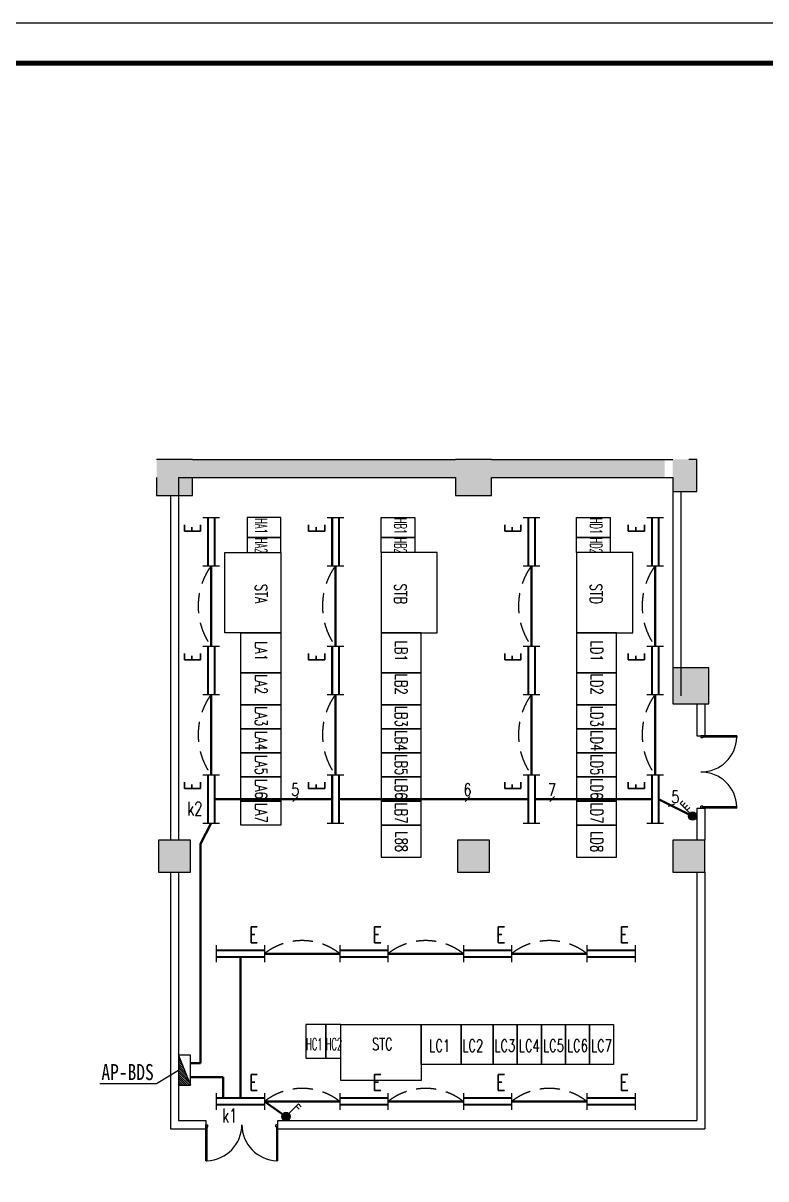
# Model space of a CAD drawing. Extents: x -336391 to 664021, y -458009 to -178412.
# Drawn here: x 610255 to 628785, y -402746 to -373909 of the extents above; entities that cross this region are included whole.
import ezdxf
from ezdxf.enums import TextEntityAlignment as Align

# ---------------------------------------------------------------- set-up
doc = ezdxf.new("R2010")
doc.units = 0
doc.header["$LTSCALE"] = 1000
doc.header["$MEASUREMENT"] = 0
doc.linetypes.add('DASHED', pattern=[0.75, 0.5, -0.25])
doc.layers.get('0').update_dxf_attribs({"linetype": 'CONTINUOUS'})
for name, color, linetype in [('A-墙线', 7, 'CONTINUOUS'), ('A-门', 8, 'CONTINUOUS'), ('COLUMN', 9, 'CONTINUOUS'), ('DOTLN', 8, 'DASHED'), ('ELE_DIM', 3, 'CONTINUOUS'), ('EQUIP', 3, 'CONTINUOUS'), ('EQUIP-箱柜', 3, 'CONTINUOUS'), ('PUB_HATCH', 250, 'CONTINUOUS'), ('SIG_TEXT', 7, 'CONTINUOUS'), ('WALL', 7, 'CONTINUOUS'), ('图框', 7, 'CONTINUOUS'), ('电气-文字', 4, 'CONTINUOUS')]:
    doc.layers.add(name, color=color, linetype=linetype)
doc.layers.add('WIRE', color=6, linetype='CONTINUOUS', lineweight=50)
doc.styles.add('-TJHZTXTTJROMANS', font='TJROMANS.shx', dxfattribs={"bigfont": 'TJHZTXT.shx'})
doc.styles.add('_SIMPLEX', font='SIMPLEX.shx')
doc.styles.add('HZ', font='tjromans.shx', dxfattribs={"width": 0.75, "bigfont": 'tjhztxt.shx'})
doc.styles.get("Standard").update_dxf_attribs({"font": 'simplex.shx', "bigfont": 'hztxt.shx'})
doc.styles.add('STYLE2', font='')
doc.styles.add('TKZ1', font='tjromant.shx', dxfattribs={"bigfont": 'tjhts.shx'})
doc.styles.get('STYLE2').set_extended_font_data('SimSun')

# ---------------------------------------------------------------- blocks, each defined once
blk = doc.blocks.new('tk2')
at = {"layer": '图框'}
blk.add_line((118900, 84100), (0, 84100), dxfattribs=at)
at = {"layer": '图框', "const_width": 120}
blk.add_lwpolyline([(117900, 1000), (117900, 83100), (2500, 83100), (2500, 1000)], close=True, dxfattribs=at)
blk = doc.blocks.new('m1800')
at = {"layer": 'A-门'}
for p, q in [((-900, 900), (-900, 0)), ((-900, 900), (-870, 900)), ((-870, 900), (-870, 50)), ((870, 900), (870, 50)), ((900, 900), (870, 900)), ((900, 900), (900, 0)), ((-900, 50), (-850, 50)), ((-900, 0), (-850, 0)), ((-850, 50), (-850, 0)), ((850, 50), (850, 0)), ((900, 50), (850, 50)), ((900, 0), (850, 0))]:
    blk.add_line(p, q, dxfattribs=at)
for centre, start, end in [((-900, 0), 0, 88.0898), ((900, 0), 91.9102, 180)]:
    blk.add_arc(centre, 900, start, end, dxfattribs=at)
blk = doc.blocks.new('_LINKPT1')
at = {"color": 0}
blk.add_line((0, 0), (0, 0), dxfattribs=at)
blk = doc.blocks.new('VW1HUPNL')
for p, q in [((-1.2, 0.417), (-1.2, -0.417)), ((-1.2, 0.167), (1.2, 0.167)), ((1.2, 0.417), (1.2, -0.417)), ((-1.2, -0.167), (1.2, -0.167))]:
    blk.add_line(p, q)
at = {"const_width": 0.1}
for points in [[(-1.2, 0.167), (1.2, 0.167)], [(-1.2, -0.167), (1.2, -0.167)]]:
    blk.add_lwpolyline(points, dxfattribs=at)
at = {"xscale": 0.002, "yscale": 0.002, "zscale": 0.002}
for p in [(-1.2, 0), (0, 0.167), (1.2, 0), (0, -0.167)]:
    blk.add_blockref('_LINKPT1', p, dxfattribs=at)
at = {"style": 'TKZ1', "width": 0.7}
blk.add_text('E', height=0.8, dxfattribs=at).set_placement((0.435, 0.541))
at = {"flags": 9}
blk.add_attdef('A', (0, 0), '', height=0.00002, dxfattribs=at)
blk = doc.blocks.new('*X47')
at = {"color": 0}
for p, q in [((-247, 0), (-246, 2)), ((-212, 0), (-187, 25)), ((-177, 0), (-128, 49)), ((-141, 0), (-69, 72)), ((-106, 0), (-10, 96)), ((-71, 0), (49, 120)), ((-35, 0), (108, 143)), ((0, 0), (167, 167)), ((35, 0), (226, 190)), ((71, 0), (250, 179)), ((106, 0), (250, 144)), ((141, 0), (250, 109)), ((177, 0), (250, 73)), ((212, 0), (250, 38)), ((247, 0), (250, 3))]:
    blk.add_line(p, q, dxfattribs=at)
blk = doc.blocks.new('_Z5')
at = {"color": 0}
for p, q in [((-0.75, 0.6), (-0.75, 0)), ((0.75, 0.6), (-0.75, 0.6)), ((-0.75, 0), (0.75, 0.6)), ((0.75, 0), (0.75, 0.6)), ((-0.75, 0), (0.75, 0))]:
    blk.add_line(p, q, dxfattribs=at)
blk.add_solid([(-0.75, 0), (0.75, 0), (0.75, 0.6)], dxfattribs=at)
for p in [(0, 0.6), (-0.75, 0.3), (0, 0), (0.75, 0.3)]:
    blk.add_blockref('_LINKPT1', p, dxfattribs=at)
at = {"color": 0, "xscale": 0.003, "yscale": 0.003, "zscale": 0.003}
blk.add_blockref('*X47', (0, 0), dxfattribs=at)
at = {"color": 0, "width": 0.8, "flags": 9}
blk.add_attdef('A', (0, 0), '', height=0.00003, dxfattribs=at)
blk = doc.blocks.new('_X6')
at = {"color": 0}
for p, q in [((0.147, 0.356), (0.625, 0.833)), ((0.512, 0.72), (0.653, 0.579)), ((0.625, 0.833), (0.766, 0.692))]:
    blk.add_line(p, q, dxfattribs=at)
blk.add_circle((0, 0.208), 0.208, dxfattribs=at)
for points in [[(-0.18, 0.313), (0.18, 0.313), (-0.208, 0.208), (0.208, 0.208)], [(-0.18, 0.104), (0.18, 0.104), (-0.208, 0.208), (0.208, 0.208)], [(-0.104, 0.389), (0.104, 0.389), (-0.18, 0.313), (0.18, 0.313)], [(-0.104, 0.028), (0.104, 0.028), (-0.18, 0.104), (0.18, 0.104)], [(0, 0.417), (0, 0.417), (-0.104, 0.389), (0.104, 0.389)], [(0, 0), (0, 0), (-0.104, 0.028), (0.104, 0.028)]]:
    blk.add_solid(points, dxfattribs=at)
for p in [(-0.208, 0.208), (0, 0.417), (0.208, 0.208), (0, 0)]:
    blk.add_blockref('_LINKPT1', p, dxfattribs=at)
at = {"color": 0, "width": 0.8, "flags": 9}
blk.add_attdef('A', (0, 0), '', height=0.00002, dxfattribs=at)
blk = doc.blocks.new('_wie1')
at = {"color": 0}
blk.add_line((0.4, 0.4), (-0.4, -0.4), dxfattribs=at)
at = {"layer": 'SIG_TEXT', "width": 0.8}
blk.add_attdef('N', text='', height=1, dxfattribs=at).set_placement((-0.02, 1.06), align=Align.MIDDLE)
blk = doc.blocks.new('4F2OCGAL')
for p, q in [((0.147, 0.356), (0.625, 0.833)), ((0.399, 0.607), (0.54, 0.466)), ((0.512, 0.72), (0.653, 0.579)), ((0.625, 0.833), (0.766, 0.692)), ((0.286, 0.494), (0.427, 0.353))]:
    blk.add_line(p, q)
blk.add_circle((0, 0.208), 0.208)
for points in [[(-0.18, 0.313), (0.18, 0.313), (-0.208, 0.208), (0.208, 0.208)], [(-0.18, 0.104), (0.18, 0.104), (-0.208, 0.208), (0.208, 0.208)], [(-0.104, 0.389), (0.104, 0.389), (-0.18, 0.313), (0.18, 0.313)], [(-0.104, 0.028), (0.104, 0.028), (-0.18, 0.104), (0.18, 0.104)], [(0, 0.417), (0, 0.417), (-0.104, 0.389), (0.104, 0.389)], [(0, 0), (0, 0), (-0.104, 0.028), (0.104, 0.028)]]:
    blk.add_solid(points)
at = {"xscale": 0.002, "yscale": 0.002, "zscale": 0.002}
for p in [(-0.208, 0.208), (0, 0.417), (0.208, 0.208), (0, 0)]:
    blk.add_blockref('_LINKPT1', p, dxfattribs=at)
at = {"flags": 9}
blk.add_attdef('A', (0, 0), '', height=0.00002, dxfattribs=at)

msp = doc.modelspace()

# ---------------------------------------------------------------- hatches: boundary and pattern name
at = {"layer": 'PUB_HATCH'}
for points in [[(614483.6, -385692.9), (614483.6, -384792.9), (613583.6, -384792.9), (613583.6, -385692.9)], [(621039.5, -385242.9), (621039.5, -384792.9), (621761.5, -384792.9), (621761.5, -384792.9), (614033.6, -384792.9), (614033.6, -384792.9), (614483.6, -384792.9), (614483.6, -385242.9)], [(621039.5, -385692.9), (621939.5, -385692.9), (621939.5, -384792.9), (621039.5, -384792.9)], [(626261.5, -385242.9), (626261.5, -384792.9), (621561.5, -384792.9), (621561.5, -384792.9), (621739.5, -384792.9), (621739.5, -385242.9)], [(626461.5, -385592.9), (627061.6, -385592.9), (627061.6, -384792.9), (626461.5, -384792.9)], [(626461.5, -390892.9), (627361.5, -390892.9), (627361.5, -389992.9), (626461.5, -389992.9)], [(613633.6, -395092.9), (614433.6, -395092.9), (614433.6, -394292.9), (613633.6, -394292.9)], [(621890.1, -395092.9), (621890.1, -394292.9), (621090.1, -394292.9), (621090.1, -395092.9)], [(626461.5, -394292.9), (626461.5, -395092.9), (627261.6, -395092.9), (627261.6, -394292.9)]]:
    msp.add_hatch(color=256, dxfattribs=at).paths.add_polyline_path(points)

# ---------------------------------------------------------------- linework, layer by layer
at = {"layer": 'A-墙线'}
for p, q in [((614133.6, -385242.9), (614133.6, -394292.9)), ((613933.6, -385692.9), (613933.6, -394292.9)), ((626461.5, -385592.9), (626461.5, -390092.9)), ((626661.5, -385592.9), (626661.5, -390692.9)), ((627061.6, -390892.9), (627061.6, -391692.9)), ((627261.6, -390892.9), (627261.6, -391692.9)), ((627061.6, -391692.9), (627261.6, -391692.9)), ((627061.6, -393492.9), (627061.6, -394292.9)), ((627061.6, -393492.9), (627261.6, -393492.9)), ((627261.6, -393492.9), (627261.6, -394292.9)), ((613933.6, -395092.9), (613933.6, -401492.9)), ((614133.6, -395092.9), (614133.6, -401292.9)), ((627061.6, -395092.9), (627061.6, -401292.9)), ((627261.6, -395092.9), (627261.6, -401492.9)), ((614133.6, -401292.9), (614812.1, -401292.9)), ((614812.1, -401292.9), (614812.1, -401492.9)), ((616612.1, -401292.9), (627061.6, -401292.9)), ((616612.1, -401492.9), (616612.1, -401292.9)), ((613933.6, -401492.9), (614812.1, -401492.9)), ((616612.1, -401492.9), (627261.6, -401492.9))]:
    msp.add_line(p, q, dxfattribs=at)
at = {"layer": 'COLUMN'}
for p, q in [((614483.6, -384792.9), (613583.6, -384792.9)), ((621939.5, -384792.9), (621039.5, -384792.9)), ((627061.6, -384792.9), (626861.5, -384792.9)), ((627061.6, -385592.9), (627061.6, -384792.9)), ((613583.6, -385242.9), (613583.6, -385692.9)), ((614483.6, -385692.9), (614483.6, -385242.9)), ((621039.5, -385242.9), (621039.5, -385692.9)), ((621939.5, -385692.9), (621939.5, -385242.9)), ((626461.5, -385242.9), (626461.5, -385592.9)), ((613583.6, -385692.9), (614483.6, -385692.9)), ((621039.5, -385692.9), (621939.5, -385692.9)), ((626461.5, -385592.9), (627061.6, -385592.9)), ((627361.5, -389992.9), (626461.5, -389992.9)), ((626461.5, -389992.9), (626461.5, -390892.9)), ((627361.5, -390892.9), (627361.5, -389992.9)), ((626461.5, -390892.9), (627361.5, -390892.9)), ((614433.6, -394292.9), (613633.6, -394292.9)), ((613633.6, -394292.9), (613633.6, -395092.9)), ((614433.6, -395092.9), (614433.6, -394292.9)), ((621890.1, -394292.9), (621090.1, -394292.9)), ((621090.1, -394292.9), (621090.1, -395092.9)), ((621890.1, -395092.9), (621890.1, -394292.9)), ((626461.5, -394292.9), (626461.5, -395092.9)), ((627261.6, -394292.9), (626461.5, -394292.9)), ((627261.6, -395092.9), (627261.6, -394292.9)), ((613633.6, -395092.9), (614433.6, -395092.9)), ((621090.1, -395092.9), (621890.1, -395092.9)), ((626461.5, -395092.9), (627261.6, -395092.9))]:
    msp.add_line(p, q, dxfattribs=at)
at = {"layer": 'DOTLN'}
for centre, radius, start, end in [((616335.4, -388452.9), 1713.5, 144.0902, 215.9098), ((619436, -388452.9), 1713.5, 144.0902, 215.9098), ((624326.4, -388452.9), 1713.5, 144.0902, 215.9098), ((627410.8, -388452.9), 1713.5, 144.0902, 215.9098), ((616335.4, -391662.9), 1713.5, 144.0902, 215.9098), ((619436, -391662.9), 1713.5, 144.0902, 215.9098), ((624326.4, -391662.9), 1713.5, 144.0902, 215.9098), ((627410.8, -391662.9), 1713.5, 144.0902, 215.9098), ((617215.6, -398323.2), 1522.3, 51.81926, 128.18074), ((620297.6, -398323.2), 1522.3, 51.81926, 128.18074), ((623379.6, -398323.2), 1522.3, 51.81926, 128.18074), ((617215.6, -402011), 1522.3, 51.81926, 128.18074), ((620297.6, -402011), 1522.3, 51.81926, 128.18074), ((623379.6, -402011), 1522.3, 51.81926, 128.18074)]:
    msp.add_arc(centre, radius, start, end, dxfattribs=at)
at = {"layer": 'EQUIP'}
for p, q in [((613582.3, -400364.3), (614133.6, -400030.5)), ((612170.8, -400364.3), (613582.3, -400364.3))]:
    msp.add_line(p, q, dxfattribs=at)
at = {"layer": 'EQUIP-箱柜'}
for points in [[(616683.6, -386742.9), (616683.6, -386242.9), (615843.6, -386242.9), (615843.6, -386742.9)], [(619183.6, -386742.9), (619183.6, -386242.9), (620023.6, -386242.9), (620023.6, -386742.9)], [(624061.5, -386742.9), (624061.5, -386242.9), (624901.5, -386242.9), (624901.5, -386742.9)], [(616683.6, -387117.9), (616683.6, -386742.9), (615843.6, -386742.9), (615843.6, -387117.9)], [(619183.6, -387117.9), (619183.6, -386742.9), (620023.6, -386742.9), (620023.6, -387117.9)], [(624061.5, -387117.9), (624061.5, -386742.9), (624901.5, -386742.9), (624901.5, -387117.9)], [(616683.6, -387117.9), (616683.6, -389117.9), (615283.6, -389117.9), (615283.6, -387117.9)], [(619183.6, -387117.9), (619183.6, -389117.9), (620583.6, -389117.9), (620583.6, -387117.9)], [(624061.5, -387117.9), (624061.5, -389117.9), (625461.5, -389117.9), (625461.5, -387117.9)], [(616683.6, -389117.9), (616683.6, -390117.9), (615683.6, -390117.9), (615683.6, -389117.9)], [(619183.6, -389117.9), (619183.6, -390117.9), (620183.6, -390117.9), (620183.6, -389117.9)], [(624061.5, -389117.9), (624061.5, -390117.9), (625061.5, -390117.9), (625061.5, -389117.9)], [(616683.6, -390117.9), (616683.6, -390917.9), (615683.6, -390917.9), (615683.6, -390117.9)], [(619183.6, -390117.9), (619183.6, -390917.9), (620183.6, -390917.9), (620183.6, -390117.9)], [(624061.5, -390117.9), (624061.5, -390917.9), (625061.5, -390917.9), (625061.5, -390117.9)], [(616683.6, -390917.9), (616683.6, -391517.9), (615683.6, -391517.9), (615683.6, -390917.9)], [(619183.6, -390917.9), (619183.6, -391517.9), (620183.6, -391517.9), (620183.6, -390917.9)], [(624061.5, -390917.9), (624061.5, -391517.9), (625061.5, -391517.9), (625061.5, -390917.9)], [(616683.6, -391517.9), (616683.6, -392117.9), (615683.6, -392117.9), (615683.6, -391517.9)], [(619183.6, -391517.9), (619183.6, -392117.9), (620183.6, -392117.9), (620183.6, -391517.9)], [(624061.5, -391517.9), (624061.5, -392117.9), (625061.5, -392117.9), (625061.5, -391517.9)], [(616683.6, -392117.9), (616683.6, -392717.9), (615683.6, -392717.9), (615683.6, -392117.9)], [(619183.6, -392117.9), (619183.6, -392717.9), (620183.6, -392717.9), (620183.6, -392117.9)], [(624061.5, -392117.9), (624061.5, -392717.9), (625061.5, -392717.9), (625061.5, -392117.9)], [(616683.6, -392717.9), (616683.6, -393317.9), (615683.6, -393317.9), (615683.6, -392717.9)], [(619183.6, -392717.9), (619183.6, -393317.9), (620183.6, -393317.9), (620183.6, -392717.9)], [(624061.5, -392717.9), (624061.5, -393317.9), (625061.5, -393317.9), (625061.5, -392717.9)], [(616683.6, -393317.9), (616683.6, -393917.9), (615683.6, -393917.9), (615683.6, -393317.9)], [(619183.6, -393317.9), (619183.6, -393917.9), (620183.6, -393917.9), (620183.6, -393317.9)], [(624061.5, -393317.9), (624061.5, -393917.9), (625061.5, -393917.9), (625061.5, -393317.9)], [(619183.6, -393917.9), (619183.6, -394717.9), (620183.6, -394717.9), (620183.6, -393917.9)], [(624061.5, -393917.9), (624061.5, -394717.9), (625061.5, -394717.9), (625061.5, -393917.9)], [(617808.6, -398892.9), (617308.6, -398892.9), (617308.6, -399732.9), (617808.6, -399732.9)], [(618183.6, -398892.9), (617808.6, -398892.9), (617808.6, -399732.9), (618183.6, -399732.9)], [(618183.6, -398892.9), (620183.6, -398892.9), (620183.6, -400292.9), (618183.6, -400292.9)], [(620183.6, -398892.9), (621183.6, -398892.9), (621183.6, -399892.9), (620183.6, -399892.9)], [(621183.6, -398892.9), (621983.6, -398892.9), (621983.6, -399892.9), (621183.6, -399892.9)], [(621983.6, -398892.9), (622583.6, -398892.9), (622583.6, -399892.9), (621983.6, -399892.9)], [(622583.6, -398892.9), (623183.6, -398892.9), (623183.6, -399892.9), (622583.6, -399892.9)], [(623183.6, -398892.9), (623783.6, -398892.9), (623783.6, -399892.9), (623183.6, -399892.9)], [(623783.6, -398892.9), (624383.6, -398892.9), (624383.6, -399892.9), (623783.6, -399892.9)], [(624383.6, -398892.9), (624983.6, -398892.9), (624983.6, -399892.9), (624383.6, -399892.9)]]:
    msp.add_lwpolyline(points, close=True, dxfattribs=at)
at = {"layer": 'WALL'}
for p, q in [((614483.6, -384792.9), (621039.5, -384792.9)), ((621939.5, -384792.9), (626461.5, -384792.9)), ((614133.6, -385242.9), (621039.5, -385242.9)), ((621939.5, -385242.9), (626461.5, -385242.9))]:
    msp.add_line(p, q, dxfattribs=at)
at = {"layer": 'WIRE'}
for p, q in [((614947.5, -389457.9), (614947.5, -387447.9)), ((618048.1, -389457.9), (618048.1, -387447.9)), ((622938.6, -389457.9), (622938.6, -387447.9)), ((626022.9, -389457.9), (626022.9, -387447.9)), ((614947.5, -392667.9), (614947.5, -390657.9)), ((618048.1, -392667.9), (618048.1, -390657.9)), ((622938.6, -392667.9), (622938.6, -390657.9)), ((626022.9, -392667.9), (626022.9, -390657.9)), ((615030.9, -393267.9), (617964.8, -393267.9)), ((618131.5, -393267.9), (622855.2, -393267.9)), ((623021.9, -393267.9), (625939.6, -393267.9)), ((626106.3, -393267.9), (626957.4, -393692.9)), ((614680.1, -394383.8), (614947.5, -393867.9)), ((614680.1, -399857.6), (614680.1, -394383.8)), ((615674.6, -400731), (615674.6, -397209.9)), ((616274.6, -397126.6), (618156.6, -397126.6)), ((619356.6, -397126.6), (621238.6, -397126.6)), ((622438.6, -397126.6), (624320.6, -397126.6)), ((614433.6, -399857.6), (614680.1, -399857.6)), ((614433.6, -400204.8), (615242.7, -400204.8)), ((615242.7, -400204.8), (615242.7, -400731)), ((616274.6, -400814.4), (618156.6, -400814.4)), ((616274.6, -400814.4), (616726.6, -401129.2)), ((619356.6, -400814.4), (621238.6, -400814.4)), ((622438.6, -400814.4), (624320.6, -400814.4))]:
    msp.add_line(p, q, dxfattribs=at)

# ---------------------------------------------------------------- block references
at = {"layer": 'A-墙线'}
msp.add_blockref('tk2', (545120.5, -458008.9), dxfattribs=at)
at = {"layer": 'A-门'}
for p, rotation in [((627161.6, -392592.9), 270), ((615712.1, -401392.9), 180)]:
    msp.add_blockref('m1800', p, dxfattribs=dict(at, rotation=rotation))
at = {"layer": 'ELE_DIM'}
ref = msp.add_blockref('_wie1', (617046.4, -393267.9), dxfattribs=dict(at, xscale=150, yscale=150, zscale=150))
ref.add_attrib('N', '5', dxfattribs={"layer": 'SIG_TEXT', "height": 300, "style": '_SIMPLEX', "width": 0.8}).set_placement((617043.8, -393034.6), align=Align.MIDDLE)
ref = msp.add_blockref('_wie1', (621342.9, -393267.9), dxfattribs=dict(at, xscale=150, yscale=150, zscale=150))
ref.add_attrib('N', '6', dxfattribs={"layer": 'SIG_TEXT', "height": 300, "style": '_SIMPLEX', "width": 0.8}).set_placement((621340.3, -393034.6), align=Align.MIDDLE)
ref = msp.add_blockref('_wie1', (623452.4, -393267.9), dxfattribs=dict(at, xscale=150, yscale=150, zscale=150))
ref.add_attrib('N', '7', dxfattribs={"layer": 'SIG_TEXT', "height": 300, "style": '_SIMPLEX', "width": 0.8}).set_placement((623449.7, -393034.6), align=Align.MIDDLE)
ref = msp.add_blockref('_wie1', (626425, -393427.1), dxfattribs=dict(at, xscale=150, yscale=150, zscale=150, rotation=333.465246688))
ref.add_attrib('N', '5', dxfattribs={"layer": 'SIG_TEXT', "height": 300, "style": '_SIMPLEX', "width": 0.8}).set_placement((626526.9, -393217.1), align=Align.MIDDLE)
at = {"layer": 'EQUIP', "xscale": 500, "yscale": 500, "zscale": 500}
for name, p, rotation in [('VW1HUPNL', (614947.5, -386847.9), 90), ('VW1HUPNL', (618048.1, -386847.9), 90), ('VW1HUPNL', (622938.6, -386847.9), 90), ('VW1HUPNL', (626022.9, -386847.9), 90), ('VW1HUPNL', (614947.5, -390057.9), 90), ('VW1HUPNL', (618048.1, -390057.9), 90), ('VW1HUPNL', (622938.6, -390057.9), 90), ('VW1HUPNL', (626022.9, -390057.9), 90), ('VW1HUPNL', (614947.5, -393267.9), 90), ('VW1HUPNL', (618048.1, -393267.9), 90), ('VW1HUPNL', (622938.6, -393267.9), 90), ('VW1HUPNL', (626022.9, -393267.9), 90), ('4F2OCGAL', (627061.6, -393692.9), 90), ('_Z5', (614133.6, -400030.5), 270)]:
    msp.add_blockref(name, p, dxfattribs=dict(at, rotation=rotation))
for name, p in [('VW1HUPNL', (615674.6, -397126.6)), ('VW1HUPNL', (618756.6, -397126.6)), ('VW1HUPNL', (621838.6, -397126.6)), ('VW1HUPNL', (624920.6, -397126.6)), ('VW1HUPNL', (615674.6, -400814.4)), ('VW1HUPNL', (618756.6, -400814.4)), ('VW1HUPNL', (621838.6, -400814.4)), ('VW1HUPNL', (624920.6, -400814.4)), ('_X6', (616812.1, -401292.9))]:
    msp.add_blockref(name, p, dxfattribs=at)

# ---------------------------------------------------------------- texts
at = {"layer": 'EQUIP', "style": 'STYLE2', "width": 0.8}
msp.add_text('AP-BDS', height=400, dxfattribs=at).set_placement((612207.5, -400280.5))
at = {"layer": 'SIG_TEXT', "style": '-TJHZTXTTJROMANS', "width": 0.7}
for s, p in [('k2', (614347.4, -393679.2)), ('k1', (615218.4, -401334.8))]:
    msp.add_text(s, height=342.86, dxfattribs=at).set_placement(p)
at = {"layer": '电气-文字', "style": 'HZ'}
for s, width, p in [('HA1', 0.5, (616194.8, -386455.1)), ('HB1', 0.5, (619672.5, -386455.1)), ('HD1', 0.5, (624550.4, -386455.1)), ('HA2', 0.5, (616194.8, -386944)), ('HB2', 0.5, (619672.5, -386944)), ('HD2', 0.5, (624550.4, -386944)), ('STA', 0.7, (616194.8, -388150.9)), ('STB', 0.7, (619672.5, -388150.9)), ('STD', 0.7, (624550.4, -388150.9)), ('LA1', 0.7, (616193, -389580.9)), ('LB1', 0.7, (619687.3, -389580.9)), ('LD1', 0.7, (624565.2, -389580.9)), ('LA2', 0.7, (616193, -390406.1)), ('LB2', 0.7, (619687.3, -390406.1)), ('LD2', 0.7, (624565.2, -390406.1)), ('LA3', 0.7, (616193, -391206.1)), ('LB3', 0.7, (619687.3, -391206.1)), ('LD3', 0.7, (624565.2, -391206.1)), ('LB4', 0.7, (619687.3, -391817.7)), ('LD4', 0.7, (624565.2, -391817.7)), ('LA4', 0.7, (616193, -391817.7)), ('LA5', 0.7, (616193, -392417.7)), ('LB5', 0.7, (619687.3, -392417.7)), ('LD5', 0.7, (624565.2, -392417.7)), ('LA6', 0.7, (616193, -393017.7)), ('LB6', 0.7, (619687.3, -393017.7)), ('LD6', 0.7, (624565.2, -393017.7)), ('LA7', 0.7, (616193, -393617.7)), ('LB7', 0.7, (619687.3, -393617.7)), ('LD7', 0.7, (624565.2, -393617.7)), ('L88', 0.7, (619693, -394335.5)), ('LD8', 0.7, (624571, -394335.5))]:
    msp.add_text(s, height=300, rotation=270, dxfattribs=dict(at, width=width)).set_placement(p, align=Align.MIDDLE)
for s, width, p in [('HC1', 0.5, (617520.8, -399381.8)), ('HC2', 0.5, (618009.7, -399381.8)), ('STC', 0.7, (619216.6, -399381.8)), ('LC1', 0.7, (620646.6, -399422)), ('LC2', 0.7, (621471.8, -399422)), ('LC3', 0.7, (622271.8, -399422)), ('LC4', 0.7, (622883.4, -399422)), ('LC5', 0.7, (623483.4, -399422)), ('LC6', 0.7, (624083.4, -399422)), ('LC7', 0.7, (624683.4, -399422))]:
    msp.add_text(s, height=300, dxfattribs=dict(at, width=width)).set_placement(p, align=Align.MIDDLE)

doc.saveas('drawing.dxf')
